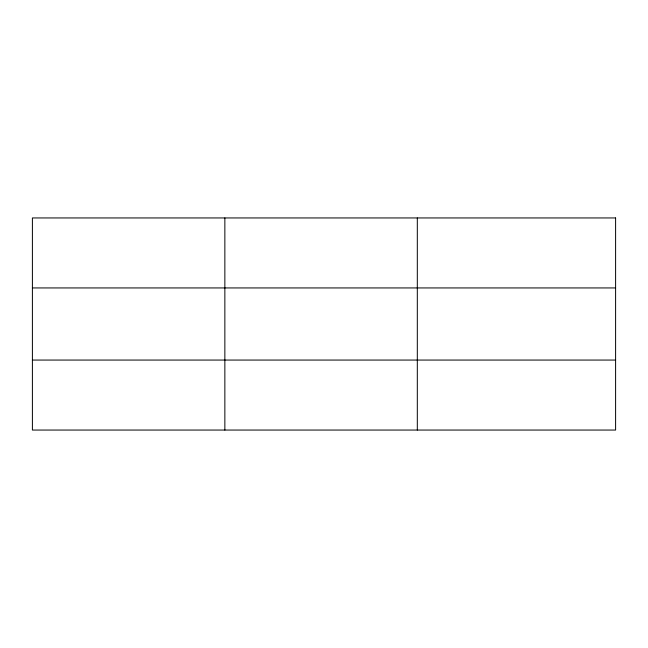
<?xml version="1.0" encoding="UTF-8"?>
<svg xmlns="http://www.w3.org/2000/svg" width="648" height="648" viewBox="0 0 648 648"><rect width="100%" height="100%" fill="white"/><g stroke="black" fill="none" stroke-linecap="round" stroke-linejoin="round"><path stroke-width="0.97" d="M224.856 430.053L224.856 217.947M417.312 430.053L417.312 217.947M32.4 287.939L615.6 287.939M32.4 360.061L615.6 360.061M615.6 217.947L615.6 430.053L32.4 430.053L32.4 217.947L615.6 217.947"/></g></svg>
